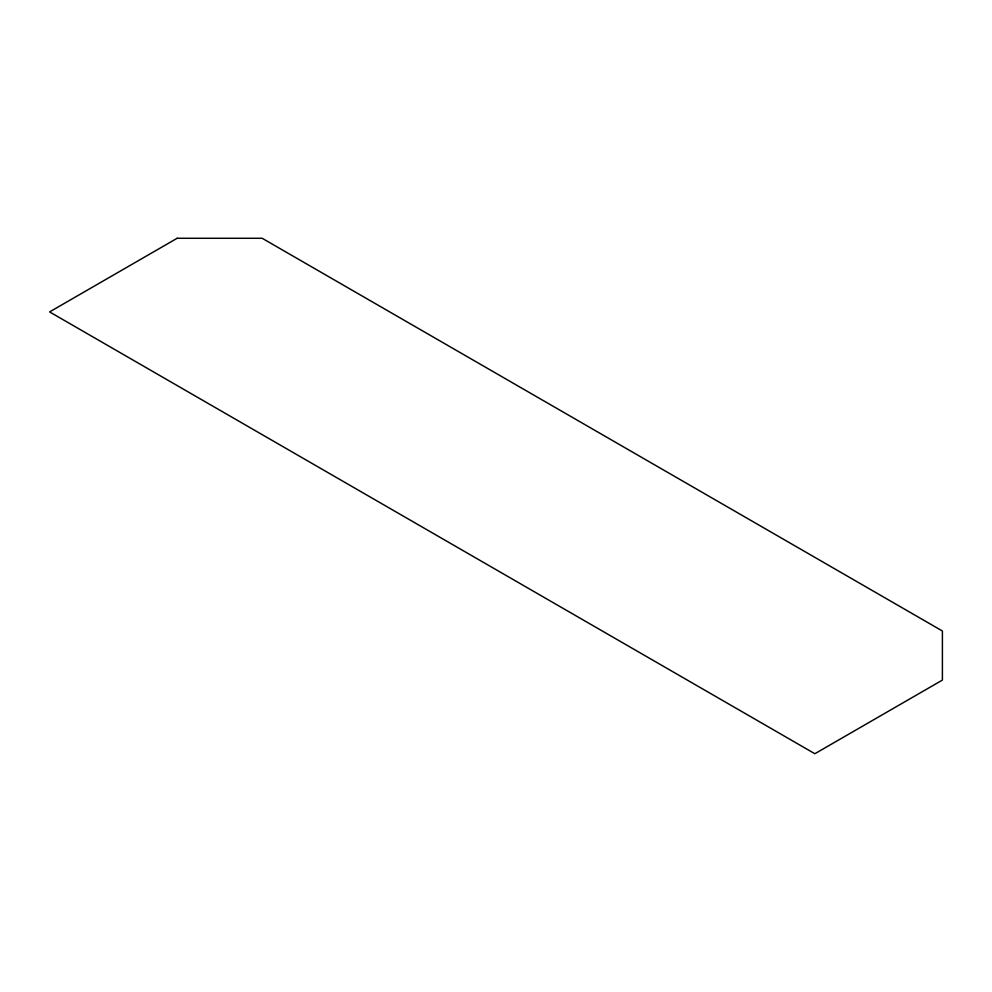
<?xml version="1.0" encoding="UTF-8"?>
<svg xmlns="http://www.w3.org/2000/svg" width="992" height="992" viewBox="0 0 992 992"><rect width="100%" height="100%" fill="white"/><g stroke="black" fill="none" stroke-linecap="round" stroke-linejoin="round"><path stroke-width="1.49" d="M177.146 238.278L49.6 311.91L814.854 753.722L942.4 680.09L942.4 630.999L262.173 238.278L177.146 238.278"/></g></svg>
